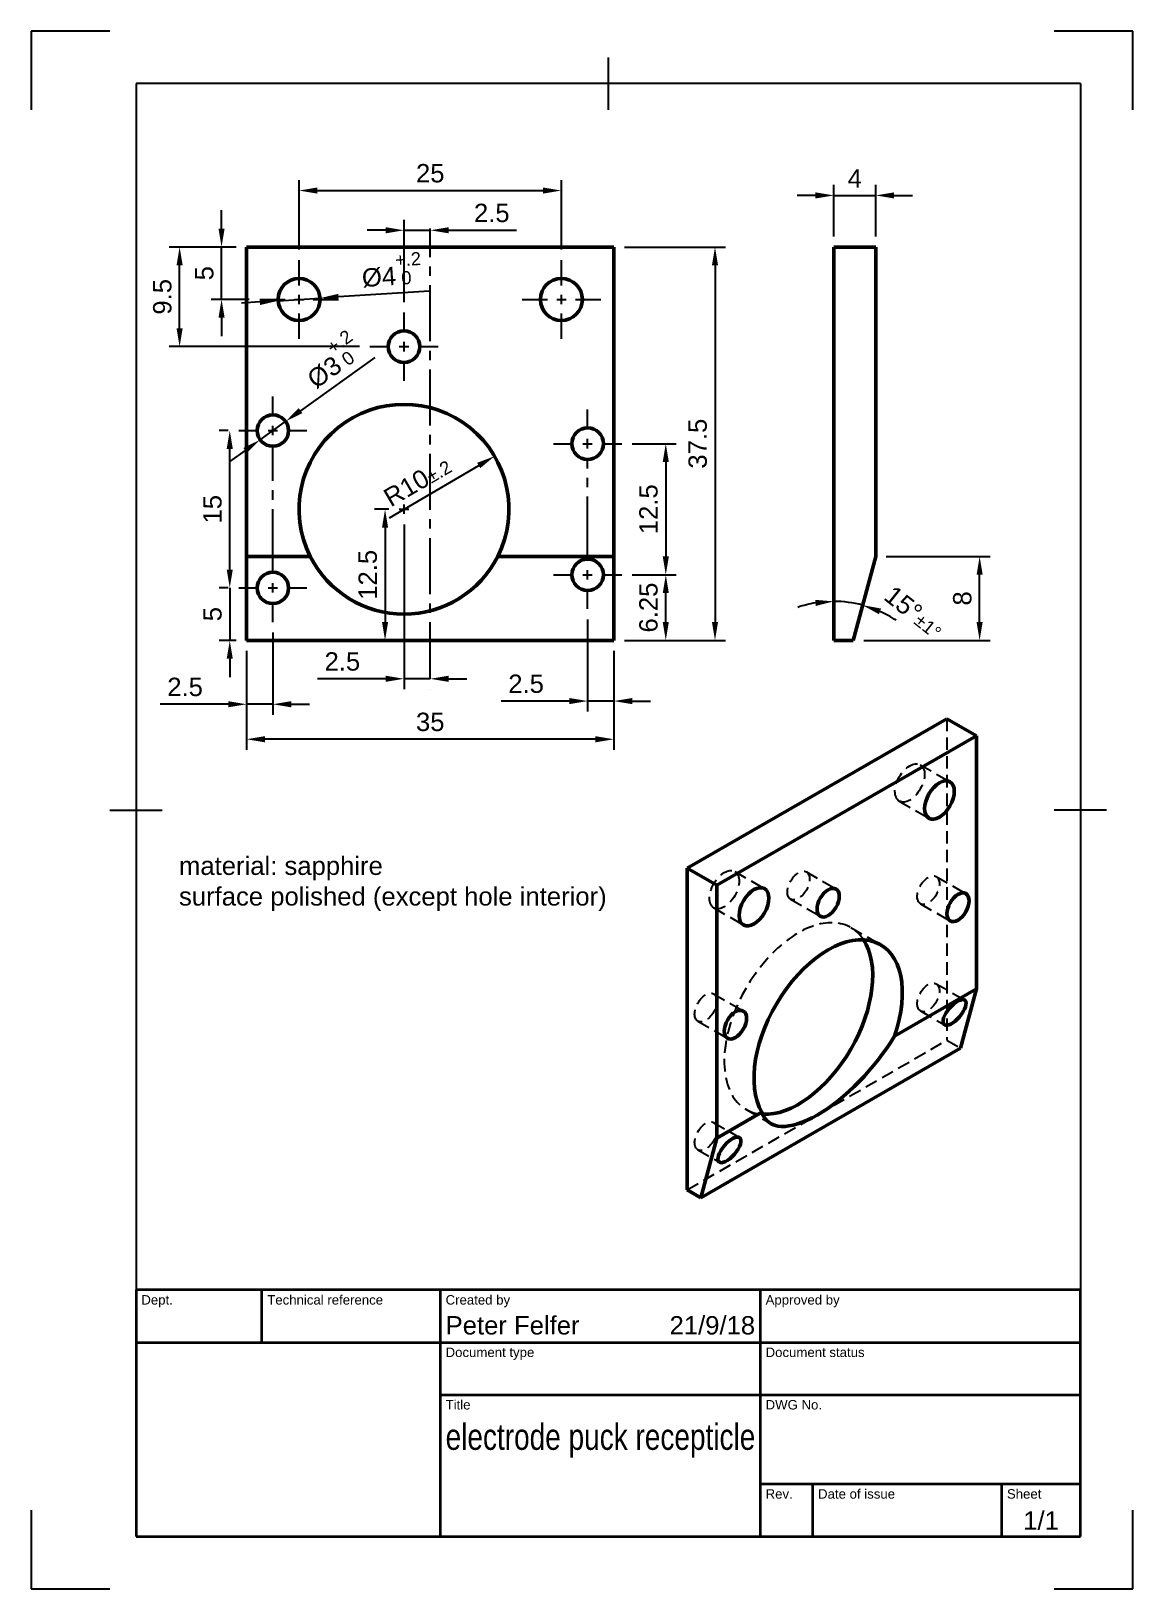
# Model space of a CAD drawing. Header units: millimetres. Extents: x 0 to 210, y 0 to 297.
import ezdxf
from ezdxf.enums import TextEntityAlignment as Align

# ---------------------------------------------------------------- set-up
doc = ezdxf.new("R2010")
doc.units = ezdxf.units.MM
doc.header["$LTSCALE"] = 0.75
doc.linetypes.add('CENTER2', pattern=[28.575, 19.05, -3.175, 3.175, -3.175])
doc.linetypes.add('HIDDEN2', pattern=[4.7625, 3.175, -1.5875])
for name, color, linetype, lineweight in [('Border', 7, 'Continuous', 25), ('FD_Dimensions', 7, 'Continuous', 25), ('Hidden', 7, 'HIDDEN2', 25), ('Notes', 7, 'Continuous', 25), ('Smart Centers', 7, 'CENTER2', 25), ('TitleBlock', 7, 'Continuous', 35), ('Visible', 7, 'Continuous', 50)]:
    doc.layers.add(name, color=color, linetype=linetype, lineweight=lineweight)
doc.styles.add('FusionTitle', font='')
doc.styles.get("Standard").update_dxf_attribs({"font": 'arial.ttf'})
doc.styles.get('FusionTitle').set_extended_font_data('Arial Unicode MS')
doc.dimstyles.new('Dim-ISO-25', dxfattribs={"dimtxt": 3.5, "dimasz": 3.5, "dimexe": 2, "dimexo": 2, "dimgap": 1.5, "dimtad": 1, "dimzin": 12, "dimdsep": 46, "dimtxsty": 'Standard', "dimcen": 0, "dimazin": 3, "dimtp": 0.1, "dimtm": 0.1, "dimtfac": 0.714, "dimtmove": 0, "dimatfit": 3, "dimfxl": 1, "dimtzin": 12, "dimarcsym": 0})

# ---------------------------------------------------------------- blocks, each defined once
blk = doc.blocks.new('ISO_TITLEBLOCK')
at = {"layer": 'TitleBlock'}
for p, q in [((0, 47), (-180, 47)), ((-180, 47), (-180, 0)), ((-156, 37), (-156, 47)), ((-122, 0), (-122, 47)), ((-61, 0), (-61, 47)), ((0, 0), (0, 47)), ((-180, 37), (0, 37)), ((-122, 27), (0, 27)), ((-61, 10), (0, 10)), ((-51, 0), (-51, 10)), ((-15, 0), (-15, 10)), ((-180, 0), (0, 0))]:
    blk.add_line(p, q, dxfattribs=at)
at = {"layer": 'TitleBlock', "style": 'FusionTitle'}
for s, p in [('Dept.', (-179, 46)), ('Technical reference', (-155, 46)), ('Created by', (-121, 46)), ('Approved by', (-60, 46)), ('Document type', (-121, 36)), ('Document status', (-60, 36)), ('Title', (-121, 26)), ('DWG No.', (-60, 26)), ('Rev.', (-60, 9)), ('Date of issue', (-50, 9)), ('Sheet', (-14, 9))]:
    blk.add_text(s, height=1.8, dxfattribs=at).set_placement(p, align=Align.TOP_LEFT)
for tag, p, height in [('DEPT', (-179, 38.5), 3.5), ('TECHNICAL_REFERENCE', (-155, 38.5), 3.5), ('CREATED_BY', (-121, 38.5), 3.5), ('APPROVED_BY', (-60, 38.5), 3.5), ('DOCUMENT_TYPE', (-121, 28.5), 3.5), ('DOCUMENT_STATUS', (-60, 28.5), 3.5), ('TITLE_1', (-121, 16.5), 5), ('TITLE_2', (-121, 9), 5), ('TITLE_3', (-121, 1.5), 5), ('DATE_OF_ISSUE', (-50, 1.5), 3.5)]:
    blk.add_attdef(tag, p, '', height=height, dxfattribs=at)
for tag, p in [('CREATED_DATE', (-62, 38.5)), ('APPROVED_DATE', (-1, 38.5))]:
    blk.add_attdef(tag, text='', height=3.5, dxfattribs=at).set_placement(p, align=Align.RIGHT)
for tag, height, p in [('DRAWING_NUMBER', 5, (-30.5, 16.6)), ('REV', 3.5, (-56, 3.1)), ('SHEET', 3.5, (-7.5, 3.1))]:
    blk.add_attdef(tag, text='', height=height, dxfattribs=at).set_placement(p, align=Align.MIDDLE)
blk = doc.blocks.new('ISO_A4(P)_SHEET')
at = {"layer": 'Border'}
for p, q in [((15, 297), (0, 297)), ((0, 297), (0, 282)), ((210, 297), (195, 297)), ((210, 282), (210, 297)), ((110, 292), (110, 282)), ((200, 287), (20, 287)), ((20, 287), (20, 10)), ((200, 287), (200, 10)), ((15, 148.5), (25, 148.5)), ((205, 148.5), (195, 148.5)), ((0, 15), (0, 0)), ((210, 0), (210, 15)), ((20, 10), (200, 10)), ((0, 0), (15, 0)), ((195, 0), (210, 0))]:
    blk.add_line(p, q, dxfattribs=at)
blk = doc.blocks.new('*D35')
at = {"layer": 'Defpoints', "color": 0, "transparency": 16777216}
for p in [(160.99514, 265.680318), (152.99514, 255.845196), (160.99514, 255.845196)]:
    blk.add_point(p, dxfattribs=at)
at = {"layer": 'FD_Dimensions', "lineweight": -2, "transparency": 16777216}
for p, q in [((152.99514, 257.845196), (152.99514, 267.680318)), ((160.99514, 257.845196), (160.99514, 267.680318)), ((149.49514, 265.680318), (145.99514, 265.680318)), ((152.99514, 265.680318), (160.99514, 265.680318)), ((164.49514, 265.680318), (167.99514, 265.680318))]:
    blk.add_line(p, q, dxfattribs=at)
at = {"layer": 'FD_Dimensions', "transparency": 16777216}
for points in [[(149.49514, 266.263652), (149.49514, 265.096985), (152.99514, 265.680318)], [(164.49514, 266.263652), (164.49514, 265.096985), (160.99514, 265.680318)]]:
    blk.add_solid(points, dxfattribs=at)
at = {"layer": 'FD_Dimensions', "color": 0, "transparency": 16777216, "insert": (156.99514, 268.930318), "char_height": 3.5, "attachment_point": 5}
blk.add_mtext('4', dxfattribs=at)
blk = doc.blocks.new('*D36')
at = {"layer": 'Defpoints', "color": 0, "transparency": 16777216}
for p in [(152.99514, 255.845196), (160.99514, 196.845196), (154.850377, 188.194237), (152.99514, 180.845196), (156.707953, 180.845196)]:
    blk.add_point(p, dxfattribs=at)
at = {"layer": 'FD_Dimensions', "color": 0, "lineweight": -2, "transparency": 16777216}
for start, end in [(99.431438, 108.862875), (75, 90), (56.137125, 65.568562)]:
    blk.add_arc((152.99514, 166.98879), 21.286449, start, end, dxfattribs=at)
at = {"layer": 'FD_Dimensions', "color": 0, "transparency": 16777216}
for points in [[(149.459031, 188.568856), (149.554945, 187.406138), (152.99514, 188.275239)], [(161.602512, 185.820046), (161.996091, 186.91832), (158.504479, 187.54992)]]:
    blk.add_solid(points, dxfattribs=at)
at = {"layer": 'FD_Dimensions', "color": 0, "transparency": 16777216, "insert": (168.322446, 186.196298), "char_height": 3.5, "attachment_point": 5, "rotation": 321.41064912}
blk.add_mtext('15°{\\H2.499;±1°}', dxfattribs=at)
blk = doc.blocks.new('*D37')
at = {"layer": 'Defpoints', "color": 0, "transparency": 16777216}
for p in [(160.99514, 196.845196), (180.79413, 196.845196), (156.707953, 180.845196)]:
    blk.add_point(p, dxfattribs=at)
at = {"layer": 'FD_Dimensions', "lineweight": -2, "transparency": 16777216}
for p, q in [((162.99514, 196.845196), (182.79413, 196.845196)), ((180.79413, 184.345196), (180.79413, 193.345196)), ((158.707953, 180.845196), (182.79413, 180.845196))]:
    blk.add_line(p, q, dxfattribs=at)
at = {"layer": 'FD_Dimensions', "transparency": 16777216}
for points in [[(180.210797, 193.345196), (181.377464, 193.345196), (180.79413, 196.845196)], [(180.210797, 184.345196), (181.377464, 184.345196), (180.79413, 180.845196)]]:
    blk.add_solid(points, dxfattribs=at)
at = {"layer": 'FD_Dimensions', "color": 0, "transparency": 16777216, "insert": (177.507125, 188.845196), "char_height": 3.5, "attachment_point": 5, "rotation": 90}
blk.add_mtext('8', dxfattribs=at)
blk = doc.blocks.new('*U9')
at = {"layer": 'Smart Centers', "color": 0, "ltscale": 0.75, "transparency": 16777216}
blk.add_line((0, -52.776344), (0, 33), dxfattribs=at)
blk = doc.blocks.new('*U10')
at = {"layer": 'Smart Centers', "color": 0, "linetype": 'Continuous', "ltscale": 0.75, "transparency": 16777216}
for p, q in [((-0.892969, 0), (0.892969, 0)), ((0, -0.892969), (0, 0.892969))]:
    blk.add_line(p, q, dxfattribs=at)
blk = doc.blocks.new('*U11')
at = {"layer": 'Smart Centers', "color": 0, "ltscale": 0.75, "transparency": 16777216}
for p, q in [((0, 2.678906), (0, 7.5)), ((-7.5, 0), (-2.678906, 0)), ((2.678906, 0), (7.5, 0)), ((0, -7.5), (0, -2.678906))]:
    blk.add_line(p, q, dxfattribs=at)
at = {"layer": 'Smart Centers', "color": 0, "linetype": 'Continuous', "ltscale": 0.75, "transparency": 16777216}
for p, q in [((-0.892969, 0), (0.892969, 0)), ((0, -0.892969), (0, 0.892969))]:
    blk.add_line(p, q, dxfattribs=at)
blk = doc.blocks.new('*U12')
at = {"layer": 'Smart Centers', "color": 0, "ltscale": 0.75, "transparency": 16777216}
for p, q in [((0, 2.678906), (0, 6.5)), ((-6.5, 0), (-2.678906, 0)), ((2.678906, 0), (6.5, 0)), ((0, -6.5), (0, -2.678906))]:
    blk.add_line(p, q, dxfattribs=at)
at = {"layer": 'Smart Centers', "color": 0, "linetype": 'Continuous', "ltscale": 0.75, "transparency": 16777216}
for p, q in [((-0.892969, 0), (0.892969, 0)), ((0, -0.892969), (0, 0.892969))]:
    blk.add_line(p, q, dxfattribs=at)
blk = doc.blocks.new('*U13')
at = {"layer": 'Smart Centers', "color": 0, "ltscale": 0.75, "transparency": 16777216}
for p, q in [((0, 2.678906), (0, 6.5)), ((-6.5, 0), (-2.678906, 0)), ((2.678906, 0), (6.5, 0)), ((0, -25.680659), (0, -2.678906))]:
    blk.add_line(p, q, dxfattribs=at)
at = {"layer": 'Smart Centers', "color": 0, "linetype": 'Continuous', "ltscale": 0.75, "transparency": 16777216}
for p, q in [((-0.892969, 0), (0.892969, 0)), ((0, -0.892969), (0, 0.892969))]:
    blk.add_line(p, q, dxfattribs=at)
blk = doc.blocks.new('*U14')
at = {"layer": 'Smart Centers', "color": 0, "ltscale": 0.75, "transparency": 16777216}
for p, q in [((0, 2.678906), (0, 7.5)), ((-7.5, 0), (-2.678906, 0)), ((2.678906, 0), (7.5, 0)), ((0, -7.5), (0, -2.678906))]:
    blk.add_line(p, q, dxfattribs=at)
at = {"layer": 'Smart Centers', "color": 0, "linetype": 'Continuous', "ltscale": 0.75, "transparency": 16777216}
for p, q in [((-0.892969, 0), (0.892969, 0)), ((0, -0.892969), (0, 0.892969))]:
    blk.add_line(p, q, dxfattribs=at)
blk = doc.blocks.new('*U15')
at = {"layer": 'Smart Centers', "color": 0, "ltscale": 0.75, "transparency": 16777216}
for p, q in [((0, 2.678906), (0, 6.5)), ((-6.5, 0), (-2.678906, 0)), ((2.678906, 0), (6.5, 0)), ((0, -20.782533), (0, -2.678906))]:
    blk.add_line(p, q, dxfattribs=at)
at = {"layer": 'Smart Centers', "color": 0, "linetype": 'Continuous', "ltscale": 0.75, "transparency": 16777216}
for p, q in [((-0.892969, 0), (0.892969, 0)), ((0, -0.892969), (0, 0.892969))]:
    blk.add_line(p, q, dxfattribs=at)
blk = doc.blocks.new('*U16')
at = {"layer": 'Smart Centers', "color": 0, "ltscale": 0.75, "transparency": 16777216}
for p, q in [((0, 2.678906), (0, 6.5)), ((-6.5, 0), (-2.678906, 0)), ((2.678906, 0), (6.5, 0)), ((0, -6.5), (0, -2.678906))]:
    blk.add_line(p, q, dxfattribs=at)
at = {"layer": 'Smart Centers', "color": 0, "linetype": 'Continuous', "ltscale": 0.75, "transparency": 16777216}
for p, q in [((-0.892969, 0), (0.892969, 0)), ((0, -0.892969), (0, 0.892969))]:
    blk.add_line(p, q, dxfattribs=at)
blk = doc.blocks.new('*U17')
at = {"layer": 'Smart Centers', "color": 0, "ltscale": 0.75, "transparency": 16777216}
for p, q in [((0, 2.678906), (0, 6.5)), ((-6.5, 0), (-2.678906, 0)), ((2.678906, 0), (6.5, 0)), ((0, -6.5), (0, -2.678906))]:
    blk.add_line(p, q, dxfattribs=at)
at = {"layer": 'Smart Centers', "color": 0, "linetype": 'Continuous', "ltscale": 0.75, "transparency": 16777216}
for p, q in [((-0.892969, 0), (0.892969, 0)), ((0, -0.892969), (0, 0.892969))]:
    blk.add_line(p, q, dxfattribs=at)
blk = doc.blocks.new('*D38')
at = {"layer": 'Defpoints', "color": 0, "transparency": 16777216}
for p in [(111.071774, 255.845196), (111.071774, 180.845196), (130.352534, 180.845196)]:
    blk.add_point(p, dxfattribs=at)
at = {"layer": 'FD_Dimensions', "color": 0, "lineweight": -2, "transparency": 16777216}
for p, q in [((113.071774, 255.845196), (132.352534, 255.845196)), ((130.352534, 252.345196), (130.352534, 184.345196)), ((113.071774, 180.845196), (132.352534, 180.845196))]:
    blk.add_line(p, q, dxfattribs=at)
at = {"layer": 'FD_Dimensions', "color": 0, "transparency": 16777216}
for points in [[(129.7692, 252.345196), (130.935867, 252.345196), (130.352534, 255.845196)], [(129.7692, 184.345196), (130.935867, 184.345196), (130.352534, 180.845196)]]:
    blk.add_solid(points, dxfattribs=at)
at = {"layer": 'FD_Dimensions', "color": 0, "transparency": 16777216, "insert": (127.064334, 218.345196), "char_height": 3.5, "attachment_point": 5, "rotation": 90}
blk.add_mtext('37.5', dxfattribs=at)
blk = doc.blocks.new('*D39')
at = {"layer": 'Defpoints', "color": 0, "transparency": 16777216}
for p in [(41.071774, 180.845196), (111.071774, 180.845196), (41.071774, 161.9898)]:
    blk.add_point(p, dxfattribs=at)
at = {"layer": 'FD_Dimensions', "color": 0, "lineweight": -2, "transparency": 16777216}
for p, q in [((41.071774, 178.845196), (41.071774, 159.9898)), ((111.071774, 178.845196), (111.071774, 159.9898)), ((107.571774, 161.9898), (44.571774, 161.9898))]:
    blk.add_line(p, q, dxfattribs=at)
at = {"layer": 'FD_Dimensions', "color": 0, "transparency": 16777216}
for points in [[(44.571774, 162.573133), (44.571774, 161.406466), (41.071774, 161.9898)], [(107.571774, 162.573133), (107.571774, 161.406466), (111.071774, 161.9898)]]:
    blk.add_solid(points, dxfattribs=at)
at = {"layer": 'FD_Dimensions', "color": 0, "transparency": 16777216, "insert": (76.071774, 165.277999), "char_height": 3.5, "attachment_point": 5}
blk.add_mtext('35', dxfattribs=at)
blk = doc.blocks.new('*D40')
at = {"layer": 'Defpoints', "color": 0, "transparency": 16777216}
for p in [(39.571774, 190.845196), (37.854107, 180.845196), (41.071774, 180.845196)]:
    blk.add_point(p, dxfattribs=at)
at = {"layer": 'FD_Dimensions', "lineweight": -2, "transparency": 16777216}
for p, q in [((37.854107, 194.345196), (37.854107, 197.845196)), ((37.571774, 190.845196), (35.854107, 190.845196)), ((37.854107, 190.845196), (37.854107, 180.845196)), ((39.071774, 180.845196), (35.854107, 180.845196)), ((37.854107, 177.345196), (37.854107, 173.845196))]:
    blk.add_line(p, q, dxfattribs=at)
at = {"layer": 'FD_Dimensions', "transparency": 16777216}
for points in [[(37.270774, 194.345196), (38.43744, 194.345196), (37.854107, 190.845196)], [(37.270774, 177.345196), (38.43744, 177.345196), (37.854107, 180.845196)]]:
    blk.add_solid(points, dxfattribs=at)
at = {"layer": 'FD_Dimensions', "color": 0, "transparency": 16777216, "insert": (34.574264, 185.845196), "char_height": 3.5, "attachment_point": 5, "rotation": 90}
blk.add_mtext('5', dxfattribs=at)
blk = doc.blocks.new('*D41')
at = {"layer": 'Defpoints', "color": 0, "transparency": 16777216}
for p in [(37.854107, 220.845196), (39.571774, 220.845196), (39.571774, 190.845196)]:
    blk.add_point(p, dxfattribs=at)
at = {"layer": 'FD_Dimensions', "lineweight": -2, "transparency": 16777216}
for p, q in [((37.571774, 220.845196), (35.854107, 220.845196)), ((37.854107, 194.345196), (37.854107, 217.345196)), ((37.571774, 190.845196), (35.854107, 190.845196))]:
    blk.add_line(p, q, dxfattribs=at)
at = {"layer": 'FD_Dimensions', "transparency": 16777216}
for points in [[(37.270774, 217.345196), (38.43744, 217.345196), (37.854107, 220.845196)], [(37.270774, 194.345196), (38.43744, 194.345196), (37.854107, 190.845196)]]:
    blk.add_solid(points, dxfattribs=at)
at = {"layer": 'FD_Dimensions', "color": 0, "transparency": 16777216, "insert": (34.567102, 205.845196), "char_height": 3.5, "attachment_point": 5, "rotation": 90}
blk.add_mtext('15', dxfattribs=at)
blk = doc.blocks.new('*D42')
at = {"layer": 'Defpoints', "color": 0, "transparency": 16777216}
for p in [(46.071774, 184.345196), (41.071774, 180.845196), (41.071774, 168.662184)]:
    blk.add_point(p, dxfattribs=at)
at = {"layer": 'FD_Dimensions', "lineweight": -2, "transparency": 16777216}
for p, q in [((46.071774, 182.345196), (46.071774, 166.662184)), ((41.071774, 178.845196), (41.071774, 166.662184)), ((37.571774, 168.662184), (24.613725, 168.662184)), ((46.071774, 168.662184), (41.071774, 168.662184)), ((49.571774, 168.662184), (53.071774, 168.662184))]:
    blk.add_line(p, q, dxfattribs=at)
at = {"layer": 'FD_Dimensions', "transparency": 16777216}
for points in [[(37.571774, 169.245518), (37.571774, 168.078851), (41.071774, 168.662184)], [(49.571774, 169.245518), (49.571774, 168.078851), (46.071774, 168.662184)]]:
    blk.add_solid(points, dxfattribs=at)
at = {"layer": 'FD_Dimensions', "color": 0, "transparency": 16777216, "insert": (29.34275, 171.94919), "char_height": 3.5, "attachment_point": 5}
blk.add_mtext('2.5', dxfattribs=at)
blk = doc.blocks.new('*D43')
at = {"layer": 'Defpoints', "color": 0, "transparency": 16777216}
for p in [(106.071774, 186.845196), (111.071774, 180.845196), (106.071774, 169.269133)]:
    blk.add_point(p, dxfattribs=at)
at = {"layer": 'FD_Dimensions', "lineweight": -2, "transparency": 16777216}
for p, q in [((106.071774, 184.845196), (106.071774, 167.269133)), ((111.071774, 178.845196), (111.071774, 167.269133)), ((102.571774, 169.269133), (89.613725, 169.269133)), ((111.071774, 169.269133), (106.071774, 169.269133)), ((114.571774, 169.269133), (118.071774, 169.269133))]:
    blk.add_line(p, q, dxfattribs=at)
at = {"layer": 'FD_Dimensions', "transparency": 16777216}
for points in [[(102.571774, 169.852467), (102.571774, 168.6858), (106.071774, 169.269133)], [(114.571774, 169.852467), (114.571774, 168.6858), (111.071774, 169.269133)]]:
    blk.add_solid(points, dxfattribs=at)
at = {"layer": 'FD_Dimensions', "color": 0, "transparency": 16777216, "insert": (94.34275, 172.556139), "char_height": 3.5, "attachment_point": 5}
blk.add_mtext('2.5', dxfattribs=at)
blk = doc.blocks.new('*D44')
at = {"layer": 'Defpoints', "color": 0, "transparency": 16777216}
for p in [(101.071774, 266.605058), (51.071774, 253.345197), (101.071774, 253.345197)]:
    blk.add_point(p, dxfattribs=at)
at = {"layer": 'FD_Dimensions', "lineweight": -2, "transparency": 16777216}
for p, q in [((51.071774, 255.345197), (51.071774, 268.605058)), ((101.071774, 255.345197), (101.071774, 268.605058)), ((54.571774, 266.605058), (97.571774, 266.605058))]:
    blk.add_line(p, q, dxfattribs=at)
at = {"layer": 'FD_Dimensions', "transparency": 16777216}
for points in [[(54.571774, 267.188391), (54.571774, 266.021725), (51.071774, 266.605058)], [(97.571774, 267.188391), (97.571774, 266.021725), (101.071774, 266.605058)]]:
    blk.add_solid(points, dxfattribs=at)
at = {"layer": 'FD_Dimensions', "color": 0, "transparency": 16777216, "insert": (76.071774, 269.892064), "char_height": 3.5, "attachment_point": 5}
blk.add_mtext('25', dxfattribs=at)
blk = doc.blocks.new('*D45')
at = {"layer": 'Defpoints', "color": 0, "transparency": 16777216}
for p in [(76.071774, 259.033045), (76.071774, 259.033045), (71.071774, 243.345196)]:
    blk.add_point(p, dxfattribs=at)
at = {"layer": 'FD_Dimensions', "lineweight": -2, "transparency": 16777216}
for p, q in [((67.571774, 259.033045), (64.071774, 259.033045)), ((71.071774, 245.345196), (71.071774, 261.033045)), ((71.071774, 259.033045), (76.071774, 259.033045)), ((79.571774, 259.033045), (92.529823, 259.033045))]:
    blk.add_line(p, q, dxfattribs=at)
at = {"layer": 'FD_Dimensions', "transparency": 16777216}
for points in [[(67.571774, 259.616378), (67.571774, 258.449711), (71.071774, 259.033045)], [(79.571774, 259.616378), (79.571774, 258.449711), (76.071774, 259.033045)]]:
    blk.add_solid(points, dxfattribs=at)
at = {"layer": 'FD_Dimensions', "color": 0, "transparency": 16777216, "insert": (87.800799, 262.32005), "char_height": 3.5, "attachment_point": 5}
blk.add_mtext('2.5', dxfattribs=at)
blk = doc.blocks.new('*D46')
at = {"layer": 'Defpoints', "color": 0, "transparency": 16777216}
for p in [(28.300827, 255.845196), (41.071774, 255.845196), (64.571774, 236.845196)]:
    blk.add_point(p, dxfattribs=at)
at = {"layer": 'FD_Dimensions', "color": 0, "lineweight": -2, "transparency": 16777216}
for p, q in [((39.071774, 255.845196), (26.300827, 255.845196)), ((28.300827, 240.345196), (28.300827, 252.345196)), ((62.571774, 236.845196), (26.300827, 236.845196))]:
    blk.add_line(p, q, dxfattribs=at)
at = {"layer": 'FD_Dimensions', "color": 0, "transparency": 16777216}
for points in [[(27.717494, 252.345196), (28.88416, 252.345196), (28.300827, 255.845196)], [(27.717494, 240.345196), (28.88416, 240.345196), (28.300827, 236.845196)]]:
    blk.add_solid(points, dxfattribs=at)
at = {"layer": 'FD_Dimensions', "color": 0, "transparency": 16777216, "insert": (25.013822, 246.345196), "char_height": 3.5, "attachment_point": 5, "rotation": 90}
blk.add_mtext('9.5', dxfattribs=at)
blk = doc.blocks.new('*D47')
at = {"layer": 'Defpoints', "color": 0, "transparency": 16777216}
for p in [(36.293515, 255.845196), (41.071774, 255.845196), (43.571774, 245.845197)]:
    blk.add_point(p, dxfattribs=at)
at = {"layer": 'FD_Dimensions', "lineweight": -2, "transparency": 16777216}
for p, q in [((36.293515, 259.345196), (36.293515, 262.845196)), ((39.071774, 255.845196), (34.293515, 255.845196)), ((36.293515, 245.845197), (36.293515, 255.845196)), ((41.571774, 245.845197), (34.293515, 245.845197)), ((36.293515, 242.345197), (36.293515, 238.845197))]:
    blk.add_line(p, q, dxfattribs=at)
at = {"layer": 'FD_Dimensions', "transparency": 16777216}
for points in [[(35.710181, 259.345196), (36.876848, 259.345196), (36.293515, 255.845196)], [(35.710181, 242.345197), (36.876848, 242.345197), (36.293515, 245.845197)]]:
    blk.add_solid(points, dxfattribs=at)
at = {"layer": 'FD_Dimensions', "color": 0, "transparency": 16777216, "insert": (33.013672, 250.845197), "char_height": 3.5, "attachment_point": 5, "rotation": 90}
blk.add_mtext('5', dxfattribs=at)
blk = doc.blocks.new('*D48')
at = {"layer": 'Defpoints', "color": 0, "transparency": 16777216}
for p in [(112.571774, 218.345196), (112.571774, 193.345196), (120.971269, 193.345196)]:
    blk.add_point(p, dxfattribs=at)
at = {"layer": 'FD_Dimensions', "lineweight": -2, "transparency": 16777216}
for p, q in [((114.571774, 218.345196), (122.971269, 218.345196)), ((120.971269, 214.845196), (120.971269, 196.845196)), ((114.571774, 193.345196), (122.971269, 193.345196))]:
    blk.add_line(p, q, dxfattribs=at)
at = {"layer": 'FD_Dimensions', "transparency": 16777216}
for points in [[(120.387936, 214.845196), (121.554602, 214.845196), (120.971269, 218.345196)], [(120.387936, 196.845196), (121.554602, 196.845196), (120.971269, 193.345196)]]:
    blk.add_solid(points, dxfattribs=at)
at = {"layer": 'FD_Dimensions', "color": 0, "transparency": 16777216, "insert": (117.684264, 205.845196), "char_height": 3.5, "attachment_point": 5, "rotation": 90}
blk.add_mtext('12.5', dxfattribs=at)
blk = doc.blocks.new('*D49')
at = {"layer": 'Defpoints', "color": 0, "transparency": 16777216}
for p in [(112.571774, 193.345196), (120.971269, 193.345196), (111.071774, 180.845196)]:
    blk.add_point(p, dxfattribs=at)
at = {"layer": 'FD_Dimensions', "lineweight": -2, "transparency": 16777216}
for p, q in [((114.571774, 193.345196), (122.971269, 193.345196)), ((120.971269, 184.345196), (120.971269, 189.845196)), ((113.071774, 180.845196), (122.971269, 180.845196))]:
    blk.add_line(p, q, dxfattribs=at)
at = {"layer": 'FD_Dimensions', "transparency": 16777216}
for points in [[(120.387936, 189.845196), (121.554602, 189.845196), (120.971269, 193.345196)], [(120.387936, 184.345196), (121.554602, 184.345196), (120.971269, 180.845196)]]:
    blk.add_solid(points, dxfattribs=at)
at = {"layer": 'FD_Dimensions', "color": 0, "transparency": 16777216, "insert": (117.684264, 187.095196), "char_height": 3.5, "attachment_point": 5, "rotation": 90}
blk.add_mtext('6.25', dxfattribs=at)
blk = doc.blocks.new('*D50')
at = {"layer": 'Defpoints', "color": 0, "transparency": 16777216}
for p in [(88.326704, 215.95793), (71.071774, 205.845196)]:
    blk.add_point(p, dxfattribs=at)
at = {"layer": 'FD_Dimensions', "lineweight": -2, "transparency": 16777216}
blk.add_line((68.285045, 204.211956), (85.307091, 214.188202), dxfattribs=at)
at = {"layer": 'FD_Dimensions', "transparency": 16777216}
blk.add_solid([(85.012137, 214.691471), (85.602046, 213.684933), (88.326704, 215.95793)], dxfattribs=at)
at = {"layer": 'FD_Dimensions', "color": 0, "transparency": 16777216, "insert": (73.623642, 211.150722), "char_height": 3.5, "attachment_point": 5, "rotation": 30.37362747}
blk.add_mtext('R10{\\H2.499;±.2}', dxfattribs=at)
blk = doc.blocks.new('*D51')
at = {"layer": 'Defpoints', "color": 0, "transparency": 16777216}
for p in [(71.071774, 204.952228), (76.071774, 173.568852), (76.071774, 173.515312)]:
    blk.add_point(p, dxfattribs=at)
at = {"layer": 'FD_Dimensions', "color": 0, "lineweight": -2, "transparency": 16777216}
for p, q in [((71.071774, 202.952228), (71.071774, 171.515312)), ((67.571774, 173.515312), (54.595819, 173.515312)), ((76.071774, 173.515312), (71.071774, 173.515312)), ((79.571774, 173.515312), (83.071774, 173.515312)), ((76.071774, 171.568852), (76.071774, 171.515312))]:
    blk.add_line(p, q, dxfattribs=at)
at = {"layer": 'FD_Dimensions', "color": 0, "transparency": 16777216}
for points in [[(67.571774, 174.098645), (67.571774, 172.931978), (71.071774, 173.515312)], [(79.571774, 174.098645), (79.571774, 172.931978), (76.071774, 173.515312)]]:
    blk.add_solid(points, dxfattribs=at)
at = {"layer": 'FD_Dimensions', "color": 0, "transparency": 16777216, "insert": (59.324844, 176.802317), "char_height": 3.5, "attachment_point": 5}
blk.add_mtext('2.5', dxfattribs=at)
blk = doc.blocks.new('*D52')
at = {"layer": 'Defpoints', "color": 0, "transparency": 16777216}
for p in [(70.178805, 205.845196), (67.458079, 180.845196), (67.458079, 180.845196)]:
    blk.add_point(p, dxfattribs=at)
at = {"layer": 'FD_Dimensions', "lineweight": -2, "transparency": 16777216}
for p, q in [((68.178805, 205.845196), (65.458079, 205.845196)), ((67.458079, 202.345196), (67.458079, 184.345196))]:
    blk.add_line(p, q, dxfattribs=at)
at = {"layer": 'FD_Dimensions', "transparency": 16777216}
for points in [[(66.874746, 202.345196), (68.041412, 202.345196), (67.458079, 205.845196)], [(66.874746, 184.345196), (68.041412, 184.345196), (67.458079, 180.845196)]]:
    blk.add_solid(points, dxfattribs=at)
at = {"layer": 'FD_Dimensions', "color": 0, "transparency": 16777216, "insert": (64.171074, 193.345196), "char_height": 3.5, "attachment_point": 5, "rotation": 90}
blk.add_mtext('12.5', dxfattribs=at)
blk = doc.blocks.new('*D53')
at = {"layer": 'Defpoints', "color": 0, "transparency": 16777216}
for p in [(47.079922, 245.590016), (55.063626, 246.100377)]:
    blk.add_point(p, dxfattribs=at)
at = {"layer": 'FD_Dimensions', "color": 0, "lineweight": -2, "transparency": 16777216}
for p, q in [((75.921842, 247.433746), (58.556497, 246.32366)), ((43.587051, 245.366734), (40.094181, 245.143451)), ((47.079922, 245.590016), (55.063626, 246.100377))]:
    blk.add_line(p, q, dxfattribs=at)
at = {"layer": 'FD_Dimensions', "color": 0, "transparency": 16777216}
for points in [[(58.519283, 246.905805), (58.59371, 245.741515), (55.063626, 246.100377)], [(43.549837, 245.948879), (43.624265, 244.784589), (47.079922, 245.590016)]]:
    blk.add_solid(points, dxfattribs=at)
at = {"layer": 'FD_Dimensions', "color": 0, "transparency": 16777216, "insert": (68.699707, 251.498755), "char_height": 3.5, "attachment_point": 5, "rotation": 3.65766821}
blk.add_mtext('Ø4{\\H0.714x;\\S+.2^  0;}', dxfattribs=at)
blk = doc.blocks.new('*D54')
at = {"layer": 'Defpoints', "color": 0, "transparency": 16777216}
for p in [(48.507903, 222.595989), (43.635645, 219.094403)]:
    blk.add_point(p, dxfattribs=at)
at = {"layer": 'FD_Dimensions', "lineweight": -2, "transparency": 16777216}
for p, q in [((65.480243, 234.793642), (51.350053, 224.638581)), ((43.635645, 219.094403), (48.507903, 222.595989)), ((40.793495, 217.051811), (37.951345, 215.00922))]:
    blk.add_line(p, q, dxfattribs=at)
at = {"layer": 'FD_Dimensions', "transparency": 16777216}
for points in [[(51.009621, 225.112273), (51.690485, 224.16489), (48.507903, 222.595989)], [(40.453063, 217.525503), (41.133927, 216.57812), (43.635645, 219.094403)]]:
    blk.add_solid(points, dxfattribs=at)
at = {"layer": 'FD_Dimensions', "color": 0, "transparency": 16777216, "insert": (57.201708, 234.407126), "char_height": 3.5, "attachment_point": 5, "rotation": 35.70399731}
blk.add_mtext('Ø3{\\H0.714x;\\S+.2^  0;}', dxfattribs=at)

msp = doc.modelspace()

# ---------------------------------------------------------------- linework, layer by layer
at = {"layer": 'Hidden', "extrusion": (-1e-16, -0.817547, -0.575862)}
for p, q in [((174.550886, 165.90859), (174.550886, 104.592556)), ((169.475947, 157.127496), (175.132802, 153.86993)), ((165.48369, 150.194828), (171.140544, 146.937263)), ((134.120608, 136.76771), (139.777462, 133.510144)), ((147.763712, 136.687116), (153.420566, 133.429551)), ((172.512449, 135.814345), (178.169303, 132.556779)), ((144.769518, 131.487616), (150.426373, 128.23005)), ((130.12835, 129.835043), (135.785205, 126.577477)), ((169.518256, 130.614844), (175.17511, 127.357278)), ((156.247259, 126.075074), (161.904114, 122.817508)), ((130.086042, 113.42647), (135.742896, 110.168904)), ((172.512449, 115.375667), (177.908863, 112.268078)), ((169.518256, 110.176166), (174.109269, 107.532377)), ((127.091849, 108.226969), (132.748703, 104.969403)), ((125.053412, 76.088856), (174.550886, 104.592556)), ((174.550886, 104.592556), (177.176241, 103.080714)), ((136.285971, 91.411737), (140.963375, 88.718199)), ((130.086042, 88.900056), (135.008784, 86.065237)), ((127.091849, 83.700555), (131.209191, 81.329536))]:
    msp.add_line(p, q, dxfattribs=at)
at = {"layer": 'Hidden'}
for centre, major_axis, start_param, end_param in [((167.479818, 153.661162), (1.996129, 3.466334), 3.1415926536, 9.4247779608), ((132.124479, 133.301376), (1.996129, 3.466334), 3.1415926536, 9.4247779608), ((146.266615, 134.087366), (1.497097, 2.59975), 3.1415926536, 9.4247779608), ((171.015352, 133.214594), (1.497097, 2.59975), 3.1415926536, 9.4247779608), ((146.266615, 108.743405), (9.980644, 17.331669), -0.2861880304, 3.4205410211), ((128.588946, 110.826719), (1.497097, 2.59975), 3.1415926536, 9.4247779608), ((171.015352, 112.775916), (1.497097, 2.59975), 3.1415926536, 9.4247779608), ((128.588946, 86.300306), (1.497097, 2.59975), 3.1415926536, 9.4247779608)]:
    msp.add_ellipse(centre, major_axis=major_axis, ratio=0.5780931159, start_param=start_param, end_param=end_param, dxfattribs=at)
at = {"layer": 'Visible', "extrusion": (-1e-16, -1, 0)}
for p, q in [((41.071774, 255.845196), (111.071774, 255.845196)), ((41.071774, 196.845196), (41.071774, 255.845196)), ((111.071774, 255.845196), (111.071774, 196.845196)), ((152.99514, 255.845196), (152.99514, 180.845196)), ((152.99514, 255.845196), (160.99514, 255.845196)), ((160.99514, 196.845196), (160.99514, 255.845196)), ((53.211203, 196.845196), (41.071774, 196.845196)), ((41.071774, 180.845196), (41.071774, 196.845196)), ((111.071774, 196.845196), (88.932345, 196.845196)), ((111.071774, 196.845196), (111.071774, 180.845196)), ((156.707953, 180.845196), (160.99514, 196.845196)), ((111.071774, 180.845196), (41.071774, 180.845196)), ((156.707953, 180.845196), (152.99514, 180.845196))]:
    msp.add_line(p, q, dxfattribs=at)
at = {"layer": 'Visible', "extrusion": (-1e-16, -0.817547, -0.575862)}
for p, q in [((174.550886, 165.90859), (125.053412, 137.40489)), ((180.207741, 162.651024), (174.550886, 165.90859)), ((130.710266, 134.147324), (180.207741, 162.651024)), ((180.207741, 162.651024), (180.207741, 114.415744)), ((125.053412, 137.40489), (125.053412, 76.088856)), ((125.053412, 137.40489), (130.710266, 134.147324)), ((130.710266, 85.912044), (130.710266, 134.147324)), ((180.207741, 114.415744), (164.5528, 105.400663)), ((180.207741, 114.415744), (177.176241, 103.080714)), ((177.176241, 103.080714), (127.678767, 74.577014)), ((139.294138, 90.855167), (130.710266, 85.912044)), ((127.678767, 74.577014), (130.710266, 85.912044)), ((127.678767, 74.577014), (125.053412, 76.088856))]:
    msp.add_line(p, q, dxfattribs=at)
at = {"layer": 'Visible', "extrusion": (0, 0, -1)}
for centre, radius in [((-51.071774, 245.845197), 4), ((-101.071774, 245.845197), 4), ((-71.071774, 236.845196), 3), ((-46.071774, 220.845196), 3), ((-106.071774, 218.345196), 3)]:
    msp.add_circle(centre, radius, dxfattribs=at)
at = {"layer": 'Visible'}
for centre in [(106.071774, 193.345196), (46.071774, 190.845196)]:
    msp.add_circle(centre, 3, dxfattribs=at)
at = {"layer": 'Visible', "extrusion": (0, 0, -1)}
msp.add_arc((-71.071774, 205.845196), 20, 333.256316, 206.743684, dxfattribs=at)
at = {"layer": 'Visible'}
msp.add_arc((71.071774, 205.845196), 20, 206.743684, 333.256316, dxfattribs=at)
at = {"layer": 'Visible', "extrusion": (-2e-16, 0, -1)}
for centre, start_param, end_param in [((173.136673, 150.403596), 4.7123889804, 10.9955742876), ((137.781333, 130.043811), -1.5707963268, 4.7123889804)]:
    msp.add_ellipse(centre, major_axis=(1.996129, 3.466334), ratio=0.5780931159, start_param=start_param, end_param=end_param, dxfattribs=at)
at = {"layer": 'Visible', "extrusion": (-2e-16, -1e-16, -1)}
for centre, start_param, end_param in [((151.923469, 130.8298), 4.7123889804, 10.9955742876), ((176.672207, 129.957029), 4.7123889804, 10.9955742876), ((134.2458, 107.569154), -1.5707963268, 4.7123889804)]:
    msp.add_ellipse(centre, major_axis=(1.497097, 2.59975), ratio=0.5780931159, start_param=start_param, end_param=end_param, dxfattribs=at)
at = {"layer": 'Visible', "extrusion": (-3e-16, 0, -1)}
msp.add_ellipse((151.923469, 105.48584), major_axis=(9.980644, 17.331669), ratio=0.5780931159, start_param=3.4621591864, end_param=7.537282518, dxfattribs=at)
at = {"layer": 'Visible'}
for centre, major_axis, ratio, start_param, end_param in [((146.266615, 108.743405), (9.980644, 17.331669), 0.5780931159, 3.4205410211, 5.9969972768), ((176.009066, 109.900228), (1.979038, 2.311928), 0.4118211157, -1.5707963268, 4.7123889804), ((153.628688, 104.50387), (13.193583, 15.412854), 0.4118211157, 2.8981507895, 5.106212765), ((133.108988, 83.697386), (1.979038, 2.311928), 0.4118211157, -1.5707963268, 4.7123889804)]:
    msp.add_ellipse(centre, major_axis=major_axis, ratio=ratio, start_param=start_param, end_param=end_param, dxfattribs=at)

# ---------------------------------------------------------------- block references
at = {"layer": 'Border'}
msp.add_blockref('ISO_A4(P)_SHEET', (0, 0), dxfattribs=at)
at = {"layer": 'Smart Centers', "ltscale": 0.75}
for name, p in [('*U9', (76.071774, 226.345196)), ('*U11', (51.071774, 245.845197)), ('*U14', (101.071774, 245.845197)), ('*U12', (71.071774, 236.845196)), ('*U13', (46.071774, 220.845196)), ('*U15', (106.071774, 218.345196)), ('*U10', (71.071774, 205.845196)), ('*U16', (106.071774, 193.345196)), ('*U17', (46.071774, 190.845196))]:
    msp.add_blockref(name, p, dxfattribs=at)
at = {"layer": 'TitleBlock'}
ref = msp.add_blockref('ISO_TITLEBLOCK', (200, 10), dxfattribs=at)
ref.add_attrib('CREATED_DATE', '21/9/18', dxfattribs={"height": 3.5, "style": 'FusionTitle'}).set_placement((138, 48.5), align=Align.RIGHT)
ref.add_attrib('SHEET', '1/1', dxfattribs={"height": 3.5, "style": 'FusionTitle'}).set_placement((192.5, 13.1), align=Align.MIDDLE)
ref.add_attrib('TITLE_1', 'electrode puck recepticle', (79, 26.5), dxfattribs={"height": 5, "style": 'FusionTitle', "width": 0.764181})
ref.add_attrib('CREATED_BY', 'Peter Felfer', (79, 48.5), dxfattribs={"height": 3.5, "style": 'FusionTitle'})

# ---------------------------------------------------------------- texts
at = {"layer": 'Notes', "insert": (28.179214, 139.617044), "char_height": 3.5, "attachment_point": 1}
msp.add_mtext_dynamic_manual_height_columns('material: sapphire\\Psurface polished (except hole interior)', width=91.926726, gutter_width=17.5, heights=[0], dxfattribs=at)

# ---------------------------------------------------------------- dimensions: what is measured, and where the dimension line sits
at = {"layer": 'FD_Dimensions'}
for base, p1, p2, angle, override, picture, middle in [((101.071774, 266.605058), (51.071774, 253.345197), (101.071774, 253.345197), 180, {"dimlfac": 0.5, "dimclrd": 256, "dimclre": 256}, '*D44', (76.071774, 269.892064)), ((76.071774, 259.033045), (71.071774, 243.345196), (76.071774, 259.033045), 180, {"dimlfac": 0.5, "dimclrd": 256, "dimclre": 256}, '*D45', (87.800799, 262.32005)), ((36.293515, 255.845196), (43.571774, 245.845197), (41.071774, 255.845196), 90, {"dimlfac": 0.5, "dimclrd": 256, "dimclre": 256}, '*D47', (33.013672, 250.845197)), ((28.300827, 255.845196), (64.571774, 236.845196), (41.071774, 255.845196), 90, {"dimlfac": 0.5}, '*D46', (25.013822, 246.345196)), ((130.352534, 180.845196), (111.071774, 255.845196), (111.071774, 180.845196), 90, {"dimlfac": 0.5}, '*D38', (127.064334, 218.345196)), ((37.854107, 220.845196), (39.571774, 190.845196), (39.571774, 220.845196), 90, {"dimlfac": 0.5, "dimclrd": 256, "dimclre": 256}, '*D41', (34.567102, 205.845196)), ((120.971269, 193.345196), (112.571774, 218.345196), (112.571774, 193.345196), 90, {"dimlfac": 0.5, "dimclrd": 256, "dimclre": 256}, '*D48', (117.684264, 205.845196)), ((67.458079, 180.845196), (70.178805, 205.845196), (67.458079, 180.845196), 90, {"dimlfac": 0.5, "dimclrd": 256, "dimclre": 256}, '*D52', (64.171074, 193.345196)), ((37.854107, 180.845196), (39.571774, 190.845196), (41.071774, 180.845196), 90, {"dimlfac": 0.5, "dimclrd": 256, "dimclre": 256}, '*D40', (34.574264, 185.845196)), ((180.79413, 196.845196), (156.707953, 180.845196), (160.99514, 196.845196), 270, {"dimlfac": 0.5, "dimclrd": 256, "dimclre": 256}, '*D37', (177.507125, 188.845196)), ((120.971269, 193.345196), (111.071774, 180.845196), (112.571774, 193.345196), 270, {"dimlfac": 0.5, "dimclrd": 256, "dimclre": 256}, '*D49', (117.684264, 187.095196)), ((41.071774, 168.662184), (46.071774, 184.345196), (41.071774, 180.845196), 180, {"dimlfac": 0.5, "dimclrd": 256, "dimclre": 256}, '*D42', (29.34275, 171.94919))]:
    dim = msp.add_linear_dim(base=base, p1=p1, p2=p2, angle=angle, dimstyle='Dim-ISO-25', override=override, dxfattribs=at)
    dim.commit()
    dim.dimension.update_dxf_attribs({"geometry": picture, "text_midpoint": middle})
for base, p1, p2, picture, middle in [((160.99514, 265.680318), (152.99514, 255.845196), (160.99514, 255.845196), '*D35', (156.99514, 268.930318)), ((106.071774, 169.269133), (111.071774, 180.845196), (106.071774, 186.845196), '*D43', (94.34275, 172.556139))]:
    dim = msp.add_linear_dim(base=base, p1=p1, p2=p2, dimstyle='Dim-ISO-25', override={"dimlfac": 0.5, "dimclrd": 256, "dimclre": 256}, dxfattribs=at)
    dim.commit()
    dim.dimension.update_dxf_attribs({"geometry": picture, "text_midpoint": middle})
for p1, p2, override, picture, middle in [((47.079922, 245.590016), (55.063626, 246.100377), {"dimlfac": 0.5, "dimtol": 1, "dimtp": 0.2, "dimtm": 0}, '*D53', (68.987899, 246.990491)), ((43.635645, 219.094403), (48.507903, 222.595989), {"dimgap": 1.5, "dimlfac": 0.5, "dimclrd": 256, "dimclre": 256, "dimtol": 1, "dimlim": 0, "dimtp": 0.2, "dimtm": 0}, '*D54', (59.83809, 230.738749))]:
    dim = msp.add_diameter_dim_2p(p1=p1, p2=p2, dimstyle='Dim-ISO-25', override=override, dxfattribs=at)
    dim.commit()
    dim.dimension.update_dxf_attribs({"geometry": picture, "text_midpoint": middle, "dimtype": 163})
dim = msp.add_angular_dim_2l(base=(154.850377, 188.194237), line1=((152.99514, 255.845196), (152.99514, 180.845196)), line2=((156.707953, 180.845196), (160.99514, 196.845196)), dimstyle='Dim-ISO-25', override={"dimlfac": 0.5, "dimpost": '', "dimtol": 1, "dimtp": 1, "dimtm": 1}, dxfattribs=at)
dim.commit()
dim.dimension.update_dxf_attribs({"geometry": '*D36', "text_midpoint": (166.272228, 183.627055), "dimtype": 162})
dim = msp.add_radius_dim(center=(71.071774, 205.845196), mpoint=(88.326704, 215.95793), dimstyle='Dim-ISO-25', override={"dimgap": 1.5, "dimlfac": 0.5, "dimse1": 1, "dimclrd": 256, "dimclre": 256, "dimtol": 1, "dimlim": 0, "dimtp": 0.2, "dimtm": 0.2}, dxfattribs=at)
dim.commit()
dim.dimension.update_dxf_attribs({"geometry": '*D50', "text_midpoint": (75.285673, 208.314869), "dimtype": 164})
dim = msp.add_linear_dim(base=(76.071774, 173.515312), p1=(71.071774, 204.952228), p2=(76.071774, 173.568852), angle=180, dimstyle='Dim-ISO-25', override={"dimlfac": 0.5}, dxfattribs=at)
dim.commit()
dim.dimension.update_dxf_attribs({"geometry": '*D51', "text_midpoint": (59.324844, 173.515312), "dimtype": 160})
dim = msp.add_linear_dim(base=(41.071774, 161.9898), p1=(111.071774, 180.845196), p2=(41.071774, 180.845196), dimstyle='Dim-ISO-25', override={"dimlfac": 0.5}, dxfattribs=at)
dim.commit()
dim.dimension.update_dxf_attribs({"geometry": '*D39', "text_midpoint": (76.071774, 161.9898), "dimtype": 160})

doc.saveas('drawing.dxf')
